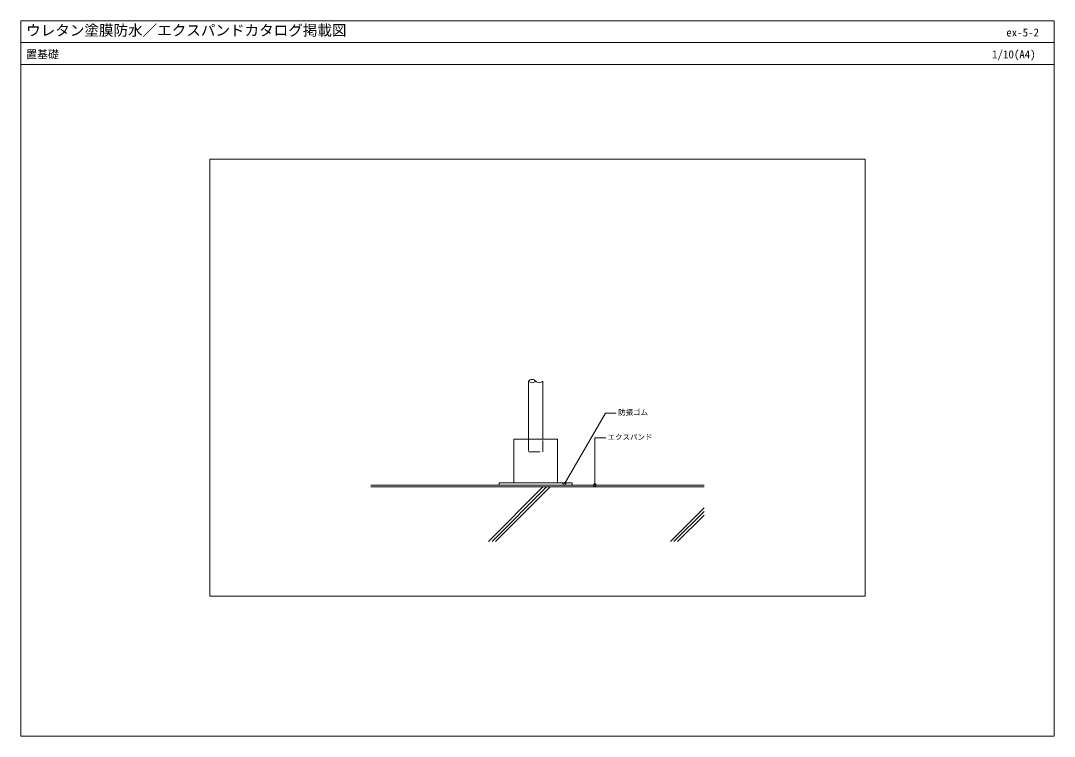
# Model space of a CAD drawing. Units: millimetres, scale not verified. Extents: x -1420 to 1420, y -983 to 983.
import ezdxf
from ezdxf.enums import TextEntityAlignment as Align

# ---------------------------------------------------------------- set-up
doc = ezdxf.new("R2010")
doc.units = ezdxf.units.MM
doc.header["$LTSCALE"] = 5
doc.linetypes.add('USER1', pattern=[9.525, 6.35, -3.175])
for name, color, linetype, lineweight in [('0-0_0', 7, 'Continuous', 18), ('0-1_WAKU', 7, 'Continuous', 18), ('0-2_KANAMONO', 4, 'Continuous', 18), ('0-3_KUTAI', 3, 'Continuous', 18), ('0-4_BOUSUI', 1, 'Continuous', 18), ('0-5_HATCH', 9, 'Continuous', 18), ('0-6_MOJI', 7, 'Continuous', 18)]:
    doc.layers.add(name, color=color, linetype=linetype, lineweight=lineweight)
doc.styles.add('ＭＳ ゴシック', font='')
doc.styles.get('ＭＳ ゴシック').set_extended_font_data('MS Gothic')

msp = doc.modelspace()

# ---------------------------------------------------------------- linework, layer by layer
at = {"layer": '0-0_0'}
msp.add_line((-1420, 922.712), (1420, 922.712), dxfattribs=at)
msp.add_lwpolyline([(-900, -597.651), (900, -597.651), (900, 602.349), (-900, 602.349)], close=True, dxfattribs=at)
at = {"layer": '0-1_WAKU'}
for points in [[(-1420, -982.651), (1420, -982.651), (1420, 982.712), (-1420, 982.712)], [(1420, 862.712), (-1420, 862.712), (-1420, 982.712), (1420, 982.712)]]:
    msp.add_lwpolyline(points, close=True, dxfattribs=at)
at = {"layer": '0-2_KANAMONO'}
for p, q in [((-25, -166.651), (-25, -6.997)), ((15, -166.651), (15, -6.997))]:
    msp.add_line(p, q, dxfattribs=at)
at = {"layer": '0-2_KANAMONO', "linetype": 'USER1'}
msp.add_lwpolyline([(-25, -166.651), (-25, -201.651), (15, -201.651), (15, -166.651)], dxfattribs=at)
at = {"layer": '0-2_KANAMONO'}
for centre, start, end in [((-15, -15.875), 41.59806, 138.40194), ((-15, 1.881), 221.59806, 318.40194), ((5, 1.881), 221.59806, 318.40194)]:
    msp.add_arc(centre, 13.372, start, end, dxfattribs=at)
at = {"layer": '0-3_KUTAI'}
msp.add_line((457.5, -297.651), (-457.5, -297.651), dxfattribs=at)
msp.add_lwpolyline([(-65, -286.651), (55, -286.651), (55, -166.651), (-65, -166.651)], close=True, dxfattribs=at)
at = {"layer": '0-4_BOUSUI'}
msp.add_line((457.5, -292.651), (-457.5, -292.651), dxfattribs=at)
msp.add_lwpolyline([(-105, -292.651), (95, -292.651), (95, -286.651), (-105, -286.651)], close=True, dxfattribs=at)
at = {"layer": '0-5_HATCH'}
for p, q in [((-135, -447.651), (15, -297.651)), ((-125, -447.651), (25, -297.651)), ((-115, -447.651), (35, -297.651)), ((365, -447.651), (457.5, -355.151)), ((375, -447.651), (457.5, -365.151)), ((385, -447.651), (457.5, -375.151))]:
    msp.add_line(p, q, dxfattribs=at)
at = {"layer": '0-6_MOJI'}
for p, q in [((74.057, -289.641), (186.557, -94.785)), ((216.557, -94.785), (186.557, -94.785)), ((187.5, -162.747), (157.5, -162.747)), ((157.5, -292.651), (157.5, -162.747))]:
    msp.add_line(p, q, dxfattribs=at)
for centre in [(74.057, -289.641), (157.5, -292.651)]:
    msp.add_circle(centre, 4, dxfattribs=at)

# ---------------------------------------------------------------- texts
at = {"layer": '0-1_WAKU', "style": 'ＭＳ ゴシック'}
for s, height, p in [('ウレタン塗膜防水／エクスパンドカタログ掲載図', 29.33, (-1405, 932.712)), ('ex-5-2', 21.99, (1288.046, 932.712)), ('置基礎', 21.99, (-1405, 872.712)), ('1/10(A4)', 21.99, (1249.061, 872.712))]:
    msp.add_text(s, height=height, dxfattribs=at).set_placement(p, align=Align.BOTTOM_LEFT)
at = {"layer": '0-6_MOJI', "style": 'ＭＳ ゴシック'}
for s, p in [('防振ゴム', (221.557, -104.785)), ('エクスパンド', (192.5, -172.747))]:
    msp.add_text(s, height=14.66, dxfattribs=at).set_placement(p, align=Align.BOTTOM_LEFT)

doc.saveas('drawing.dxf')
